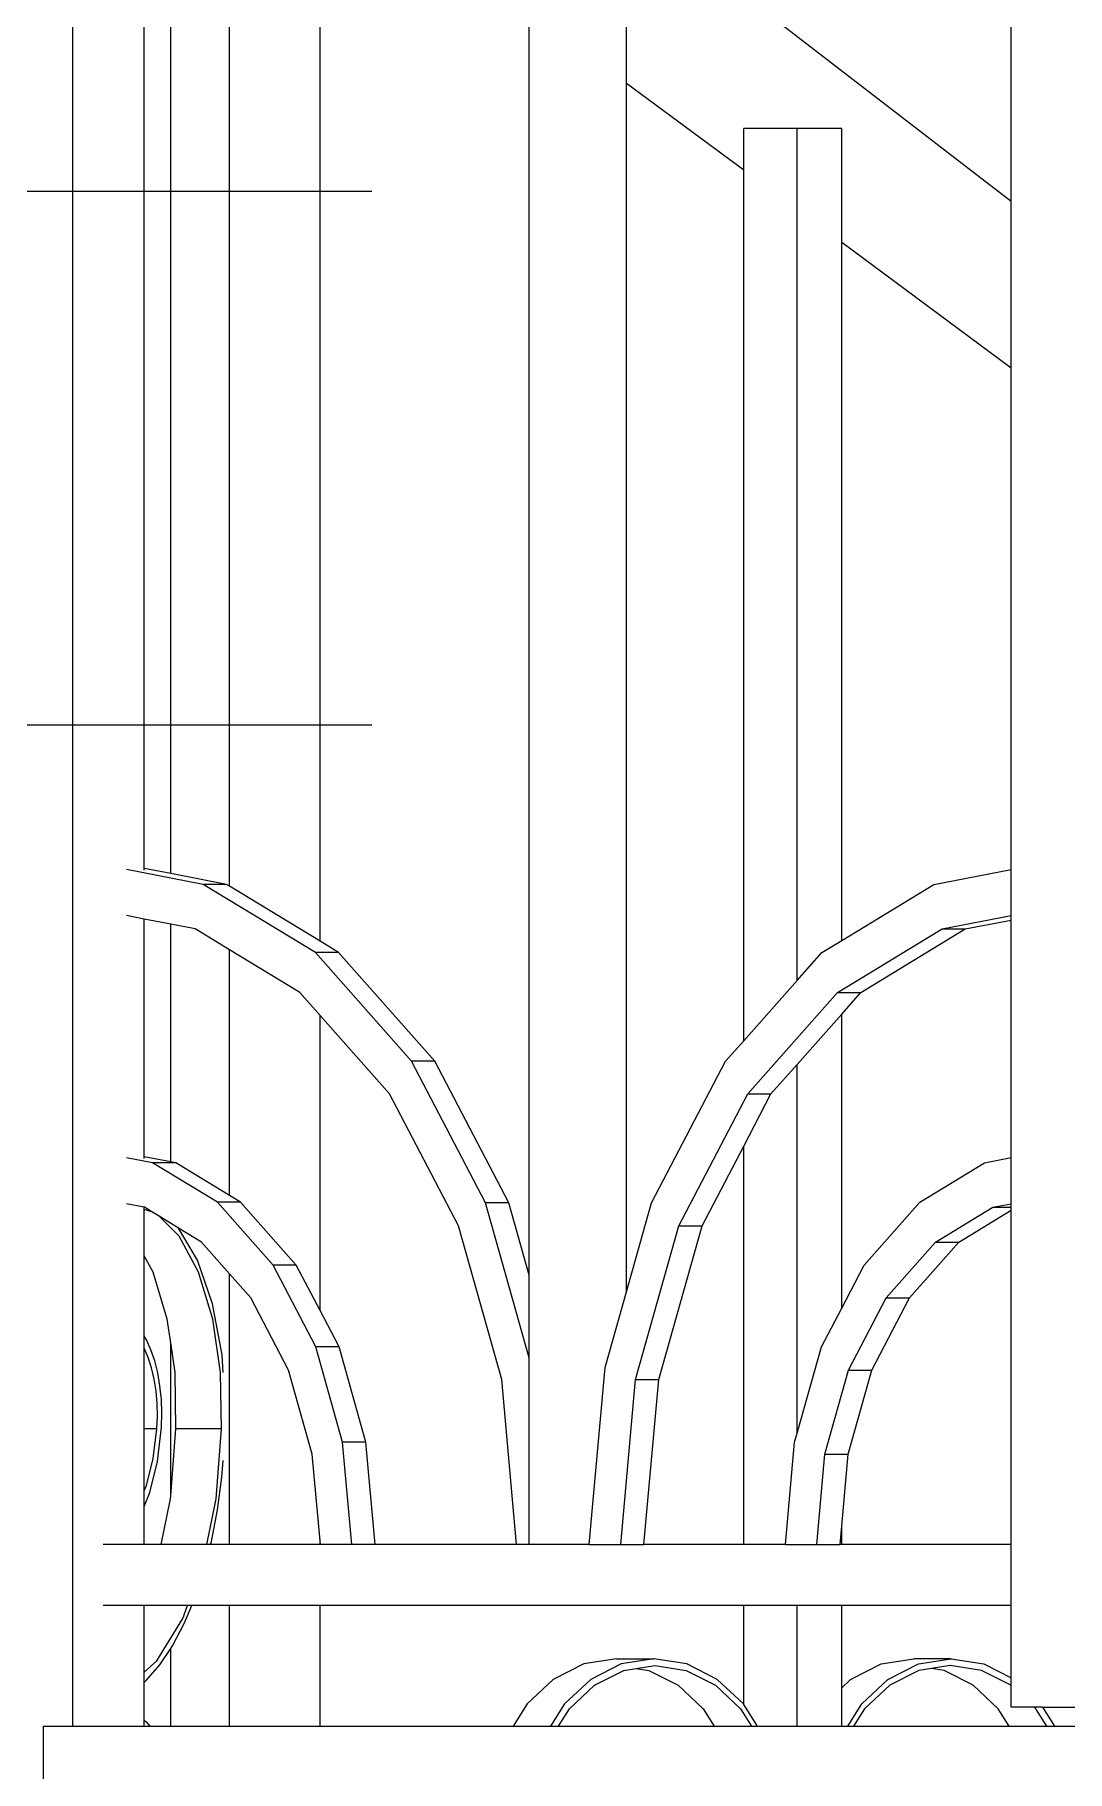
# Model space of a CAD drawing. Header units: millimetres. Extents: x 173236 to 801264, y -94969 to 615039.
# Drawn here: x 549261.9 to 549455.5, y -3038.5 to -2712.9 of the extents above; entities that cross this region are included whole.
import ezdxf

# ---------------------------------------------------------------- set-up
doc = ezdxf.new("R2010")
doc.units = ezdxf.units.MM
doc.header["$MEASUREMENT"] = 0
doc.header["$PDMODE"] = 2
for name, color, linetype in [('VOX-A-ANNO-DIMS', 160, 'Continuous'), ('VOX-A-ELEV-4-FAR', 137, 'Continuous'), ('VOX-A-STAIRS-STEPS', 140, 'Continuous'), ('VOX-A-WALL-PATT', 233, 'Continuous')]:
    doc.layers.add(name, color=color, linetype=linetype)
doc.styles.add('1.5 mm Rotis Annotative', font='', dxfattribs={"height": 1.5})
doc.styles.get('1.5 mm Rotis Annotative').set_extended_font_data('Rotis Sans Serif')
doc.dimstyles.new('1.5 mm Rotis Annotative', dxfattribs={"dimtxt": 1.5, "dimasz": 1, "dimexe": 1.5, "dimexo": 0, "dimgap": 1, "dimtad": 1, "dimdec": 0, "dimrnd": 5, "dimzin": 0, "dimdsep": 46, "dimtxsty": '1.5 mm Rotis Annotative', "dimblk": 'ARCHTICK', "dimcen": 0.09, "dimdle": 1, "dimadec": 0, "dimazin": 0, "dimtfac": 1, "dimtdec": 0, "dimtofl": 0, "dimtmove": 1, "dimatfit": 3, "dimfxl": 2, "dimfxlon": 1, "dimtolj": 1, "dimtzin": 0, "dimarcsym": 0})

# ---------------------------------------------------------------- blocks, each defined once
blk = doc.blocks.new('SS')
at = {"layer": 'VOX-A-WALL-PATT'}
for p, q in [((293198.41, -1796.44), (293198.41, -955.07)), ((293026.63, -1517.27), (293026.63, -1393.99)), ((293185.34, -1639.43), (293185.34, -1412.01)), ((293169.69, -1642.69), (293169.69, -1429.95)), ((293180.48, -1640.37), (293180.48, -1429.95)), ((293153.14, -1652.77), (293153.14, -1472.6)), ((293097.03, -1488.11), (293097.03, -1478.64)), ((293114.85, -1713.88), (293114.85, -1479.61)), ((293072.51, -1481.95), (293026.63, -1517.27)), ((293097.03, -1490.99), (293097.03, -1488.11)), ((293097.03, -1495.66), (293097.03, -1490.99)), ((293097.03, -1495.66), (293075.59, -1511.54)), ((293097.03, -1716.91), (293097.03, -1495.66)), ((293057.65, -1515.93), (293057.65, -1503.99)), ((293057.65, -1503.99), (293065.81, -1503.99)), ((293065.81, -1503.99), (293075.59, -1503.99)), ((293065.81, -1659.93), (293065.81, -1503.99)), ((293075.59, -1511.54), (293075.59, -1503.99)), ((293075.59, -1670.97), (293075.59, -1511.54)), ((293057.65, -1521.89), (293057.65, -1515.93)), ((293026.63, -1519.78), (293026.63, -1517.27)), ((293026.63, -1537.74), (293026.63, -1519.78)), ((293057.65, -1524.82), (293057.65, -1521.89)), ((293057.65, -1524.82), (293026.63, -1547.79)), ((293057.65, -1652.62), (293057.65, -1524.82)), ((293026.63, -1546.23), (293026.63, -1537.74)), ((293026.63, -1547.79), (293026.63, -1546.23)), ((293026.63, -1639.61), (293026.63, -1547.79)), ((293040.77, -1642.34), (293026.63, -1639.61)), ((293026.63, -1648.05), (293026.63, -1639.61)), ((293174.53, -1642.34), (293188.6, -1639.62)), ((293180.48, -1640.37), (293185.34, -1639.43)), ((293185.34, -1639.74), (293185.34, -1639.43)), ((293057.65, -1652.62), (293040.77, -1642.34)), ((293153.14, -1652.77), (293169.69, -1642.69)), ((293154, -1654.84), (293174.53, -1642.34)), ((293169.69, -1642.69), (293170.26, -1642.34)), ((293170.26, -1642.34), (293180.48, -1640.37)), ((293170.26, -1642.34), (293174.53, -1642.34)), ((293039.28, -1650.5), (293026.63, -1648.05)), ((293026.63, -1648.88), (293026.63, -1648.05)), ((293035.02, -1650.5), (293026.63, -1648.88)), ((293026.63, -1692.37), (293026.63, -1648.88)), ((293176.01, -1650.5), (293180.48, -1649.63)), ((293180.48, -1649.63), (293185.34, -1648.69)), ((293180.48, -1693.13), (293180.48, -1649.63)), ((293185.34, -1648.69), (293188.6, -1648.06)), ((293185.34, -1692.19), (293185.34, -1648.69)), ((293054.16, -1662.15), (293035.02, -1650.5)), ((293039.28, -1650.5), (293035.02, -1650.5)), ((293058.42, -1662.15), (293039.28, -1650.5)), ((293061.29, -1654.84), (293057.65, -1652.62)), ((293149.74, -1654.84), (293153.14, -1652.77)), ((293169.69, -1654.34), (293176.01, -1650.5)), ((293065.81, -1659.93), (293061.29, -1654.84)), ((293132.11, -1674.73), (293149.74, -1654.84)), ((293136.37, -1674.73), (293154, -1654.84)), ((293149.74, -1654.84), (293154, -1654.84)), ((293156.87, -1662.15), (293169.69, -1654.34)), ((293169.69, -1699.31), (293169.69, -1654.34)), ((293058.42, -1662.15), (293054.16, -1662.15)), ((293057.65, -1666.09), (293054.16, -1662.15)), ((293074.86, -1680.69), (293058.42, -1662.15)), ((293075.59, -1670.97), (293065.81, -1659.93)), ((293153.14, -1666.36), (293156.87, -1662.15)), ((293057.65, -1719.9), (293057.65, -1666.09)), ((293065.81, -1675.29), (293057.65, -1666.09)), ((293140.43, -1680.69), (293153.14, -1666.36)), ((293153.14, -1720.37), (293153.14, -1666.36)), ((293078.92, -1674.73), (293075.59, -1670.97)), ((293092.45, -1700.64), (293078.92, -1674.73)), ((293118.58, -1700.64), (293132.11, -1674.73)), ((293122.84, -1700.64), (293136.37, -1674.73)), ((293132.11, -1674.73), (293136.37, -1674.73)), ((293065.81, -1742.78), (293065.81, -1675.29)), ((293070.6, -1680.69), (293065.81, -1675.29)), ((293074.86, -1680.69), (293070.6, -1680.69)), ((293075.59, -1690.25), (293070.6, -1680.69)), ((293087.47, -1704.86), (293074.86, -1680.69)), ((293127.82, -1704.86), (293140.43, -1680.69)), ((293075.59, -1763.19), (293075.59, -1690.25)), ((293083.21, -1704.86), (293075.59, -1690.25)), ((293031.48, -1693.31), (293026.63, -1692.37)), ((293026.63, -1700.81), (293026.63, -1692.37)), ((293043.35, -1700.53), (293031.48, -1693.31)), ((293169.69, -1699.31), (293179.55, -1693.31)), ((293171.94, -1700.53), (293183.81, -1693.31)), ((293179.55, -1693.31), (293180.48, -1693.13)), ((293179.55, -1693.31), (293183.81, -1693.31)), ((293180.48, -1693.13), (293185.34, -1692.19)), ((293183.81, -1693.31), (293188.6, -1692.38)), ((293185.34, -1692.5), (293185.34, -1692.19)), ((293053.54, -1712.03), (293043.35, -1700.53)), ((293157.49, -1712.03), (293167.68, -1700.53)), ((293161.75, -1712.03), (293171.94, -1700.53)), ((293167.68, -1700.53), (293169.69, -1699.31)), ((293167.68, -1700.53), (293171.94, -1700.53)), ((293029.99, -1701.46), (293026.63, -1700.81)), ((293026.63, -1701.46), (293026.63, -1700.81)), ((293029.99, -1701.46), (293026.63, -1701.46)), ((293026.63, -1702.01), (293026.63, -1701.46)), ((293036.22, -1707.84), (293026.63, -1702.01)), ((293026.63, -1763.19), (293026.63, -1702.01)), ((293040.48, -1707.84), (293029.99, -1701.46)), ((293097.03, -1716.91), (293092.45, -1700.64)), ((293114.85, -1713.88), (293118.58, -1700.64)), ((293114.85, -1729), (293122.84, -1700.64)), ((293118.58, -1700.64), (293122.84, -1700.64)), ((293178.93, -1706.72), (293182.61, -1703.1)), ((293179.04, -1705.27), (293182.61, -1703.1)), ((293182.61, -1703.1), (293183.93, -1702.29)), ((293183.93, -1702.29), (293185.3, -1701.46)), ((293183.93, -1702.29), (293185.34, -1701.86)), ((293185.3, -1701.46), (293185.34, -1701.45)), ((293185.34, -1701.45), (293188.6, -1700.82)), ((293185.34, -1701.86), (293185.34, -1701.45)), ((293185.34, -1710.32), (293185.34, -1701.86)), ((293091.14, -1732.99), (293083.21, -1704.86)), ((293087.47, -1704.86), (293083.21, -1704.86)), ((293095.4, -1732.99), (293087.47, -1704.86)), ((293119.89, -1732.99), (293127.82, -1704.86)), ((293174.82, -1707.84), (293179.04, -1705.27)), ((293175.37, -1713.36), (293178.93, -1706.72)), ((293175.6, -1711.11), (293179.04, -1705.27)), ((293040.48, -1707.84), (293036.22, -1707.84)), ((293045.22, -1718), (293036.22, -1707.84)), ((293049.48, -1718), (293040.48, -1707.84)), ((293169.69, -1713.62), (293174.82, -1707.84)), ((293057.65, -1719.9), (293053.54, -1712.03)), ((293153.14, -1720.37), (293157.49, -1712.03)), ((293153.93, -1727.02), (293161.75, -1712.03)), ((293157.49, -1712.03), (293161.75, -1712.03)), ((293172.82, -1719.13), (293175.6, -1711.11)), ((293183.71, -1713.36), (293185.34, -1710.32)), ((293185.34, -1725.01), (293185.34, -1710.32)), ((293114.85, -1729), (293114.85, -1713.88)), ((293165.81, -1718), (293169.69, -1713.62)), ((293169.69, -1763.19), (293169.69, -1713.62)), ((293172.77, -1721.91), (293175.37, -1713.36)), ((293181.11, -1721.91), (293183.71, -1713.36)), ((293049.48, -1718), (293045.22, -1718)), ((293052.13, -1731.24), (293045.22, -1718)), ((293056.39, -1731.24), (293049.48, -1718)), ((293100.95, -1730.81), (293097.03, -1716.91)), ((293158.9, -1731.24), (293165.81, -1718)), ((293171.07, -1728.47), (293172.82, -1719.13)), ((293061.36, -1727.02), (293057.65, -1719.9)), ((293149.67, -1727.02), (293153.14, -1720.37)), ((293171.34, -1731.72), (293172.77, -1721.91)), ((293180.48, -1726.24), (293181.11, -1721.91)), ((293184.09, -1727.54), (293184.9, -1725.74)), ((293184.9, -1725.74), (293185.34, -1725.01)), ((293185.33, -1727.25), (293185.34, -1725.01)), ((293065.81, -1742.78), (293061.36, -1727.02)), ((293114.85, -1763.19), (293114.85, -1729)), ((293144.75, -1744.47), (293149.67, -1727.02)), ((293149.01, -1744.47), (293153.93, -1727.02)), ((293149.67, -1727.02), (293153.93, -1727.02)), ((293170.87, -1731.72), (293171.07, -1728.47)), ((293179.68, -1731.72), (293180.48, -1726.24)), ((293180.48, -1754.3), (293180.48, -1726.24)), ((293183.4, -1729.57), (293184.09, -1727.54)), ((293183.99, -1730.83), (293184.6, -1728.94)), ((293184.6, -1728.94), (293185.33, -1727.25)), ((293185.34, -1742.02), (293185.33, -1727.25)), ((293056.39, -1731.24), (293052.13, -1731.24)), ((293056.47, -1746.65), (293052.13, -1731.24)), ((293060.73, -1746.65), (293056.39, -1731.24)), ((293103.85, -1763.19), (293100.95, -1730.81)), ((293154.56, -1746.65), (293158.9, -1731.24)), ((293171.19, -1742.02), (293171.34, -1731.72)), ((293179.53, -1742.02), (293179.68, -1731.72)), ((293182.44, -1734.15), (293182.85, -1731.78)), ((293182.85, -1731.78), (293183.4, -1729.57)), ((293183.51, -1732.9), (293183.99, -1730.83)), ((293093.85, -1763.19), (293091.14, -1732.99)), ((293095.4, -1732.99), (293091.14, -1732.99)), ((293098.11, -1763.19), (293095.4, -1732.99)), ((293117.18, -1763.19), (293119.89, -1732.99)), ((293182.18, -1736.62), (293182.44, -1734.15)), ((293182.96, -1737.38), (293183.16, -1735.1)), ((293183.16, -1735.1), (293183.51, -1732.9)), ((293182.08, -1739.15), (293182.18, -1736.62)), ((293182.9, -1739.7), (293182.96, -1737.38)), ((293182.14, -1741.68), (293182.08, -1739.15)), ((293182.87, -1747.98), (293182.14, -1741.68)), ((293182.99, -1742.02), (293182.9, -1739.7)), ((293066.28, -1744.47), (293065.81, -1742.78)), ((293067.96, -1763.19), (293066.28, -1744.47)), ((293143.07, -1763.19), (293144.75, -1744.47)), ((293144.75, -1744.47), (293149.01, -1744.47)), ((293147.33, -1763.19), (293149.01, -1744.47)), ((293171.19, -1742.02), (293179.53, -1742.02)), ((293172.18, -1754.82), (293171.19, -1742.02)), ((293180.48, -1754.3), (293179.53, -1742.02)), ((293182.99, -1742.02), (293185.34, -1742.02)), ((293183.69, -1747.45), (293182.99, -1742.02)), ((293185.34, -1753.34), (293185.34, -1742.02)), ((293060.73, -1746.65), (293056.47, -1746.65)), ((293057.65, -1759.81), (293056.47, -1746.65)), ((293062.22, -1763.19), (293060.73, -1746.65)), ((293153.14, -1762.52), (293154.56, -1746.65)), ((293171.11, -1750.88), (293170.87, -1747.81)), ((293184.28, -1753.69), (293182.87, -1747.98)), ((293184.93, -1752.37), (293183.69, -1747.45)), ((293171.91, -1756.86), (293171.11, -1750.88)), ((293180.52, -1754.82), (293180.48, -1754.3)), ((293185.34, -1756.2), (293184.28, -1753.69)), ((293185.34, -1753.34), (293184.93, -1752.37)), ((293185.34, -1756.2), (293185.34, -1753.34)), ((293173.02, -1762.61), (293171.91, -1756.86)), ((293173.89, -1763.19), (293172.18, -1754.82)), ((293182.22, -1763.19), (293180.52, -1754.82)), ((293185.34, -1763.19), (293185.34, -1756.2)), ((293057.65, -1763.19), (293057.65, -1759.81)), ((293057.95, -1763.19), (293057.65, -1759.81)), ((293026.63, -1763.19), (293057.65, -1763.19)), ((293026.63, -1774.35), (293026.63, -1763.19)), ((293057.65, -1763.19), (293057.95, -1763.19)), ((293062.22, -1763.19), (293057.95, -1763.19)), ((293067.96, -1763.19), (293062.22, -1763.19)), ((293067.96, -1763.19), (293075.59, -1763.19)), ((293075.59, -1763.19), (293093.85, -1763.19)), ((293098.11, -1763.19), (293093.85, -1763.19)), ((293103.85, -1763.19), (293098.11, -1763.19)), ((293103.85, -1763.19), (293107.26, -1763.19)), ((293107.26, -1763.19), (293114.85, -1763.19)), ((293114.85, -1763.19), (293117.18, -1763.19)), ((293117.18, -1763.19), (293143.07, -1763.19)), ((293143.07, -1763.19), (293147.33, -1763.19)), ((293147.33, -1763.19), (293153.08, -1763.19)), ((293153.08, -1763.19), (293153.14, -1762.52)), ((293153.08, -1763.19), (293153.14, -1763.19)), ((293153.14, -1763.19), (293153.14, -1762.52)), ((293153.14, -1763.19), (293169.69, -1763.19)), ((293169.69, -1763.19), (293173.17, -1763.19)), ((293173.17, -1763.19), (293173.02, -1762.61)), ((293173.17, -1763.19), (293173.89, -1763.19)), ((293173.89, -1763.19), (293182.22, -1763.19)), ((293182.22, -1763.19), (293185.34, -1763.19)), ((293185.34, -1763.19), (293192.82, -1763.19)), ((293026.63, -1774.35), (293057.65, -1774.35)), ((293026.63, -1787.57), (293026.63, -1774.35)), ((293057.65, -1789.4), (293057.65, -1774.35)), ((293057.65, -1774.35), (293065.81, -1774.35)), ((293065.81, -1796.44), (293065.81, -1774.35)), ((293065.81, -1774.35), (293075.59, -1774.35)), ((293075.59, -1792.45), (293075.59, -1774.35)), ((293075.59, -1774.35), (293153.14, -1774.35)), ((293153.14, -1796.44), (293153.14, -1774.35)), ((293153.14, -1774.35), (293169.69, -1774.35)), ((293169.69, -1796.44), (293169.69, -1774.35)), ((293169.69, -1774.35), (293176.61, -1774.35)), ((293177.99, -1777.65), (293176.61, -1774.35)), ((293176.61, -1774.35), (293177.4, -1774.35)), ((293178.28, -1776.75), (293177.4, -1774.35)), ((293177.4, -1774.35), (293185.34, -1774.35)), ((293183, -1784.48), (293178.28, -1776.75)), ((293185.34, -1786.56), (293185.34, -1774.35)), ((293185.34, -1774.35), (293192.82, -1774.35)), ((293180.13, -1781.72), (293177.99, -1777.65)), ((293180.48, -1782.23), (293180.13, -1781.72)), ((293180.48, -1796.44), (293180.48, -1782.23)), ((293182.47, -1785.22), (293180.48, -1782.23)), ((293031.61, -1785.05), (293026.63, -1787.57)), ((293026.71, -1788.95), (293032.06, -1786.24)), ((293037.6, -1784.09), (293031.61, -1785.05)), ((293032.06, -1786.24), (293037.79, -1785.32)), ((293033.56, -1788.95), (293038.9, -1786.24)), ((293037.6, -1784.09), (293044.45, -1784.09)), ((293043.6, -1785.05), (293037.6, -1784.09)), ((293037.79, -1785.32), (293041.21, -1785.87)), ((293038.9, -1786.24), (293041.21, -1785.87)), ((293041.21, -1785.87), (293043.52, -1786.24)), ((293043.52, -1786.24), (293048.86, -1788.95)), ((293049.18, -1787.88), (293043.6, -1785.05)), ((293050.44, -1785.05), (293044.45, -1784.09)), ((293056.03, -1787.88), (293050.44, -1785.05)), ((293080.44, -1787.88), (293086.02, -1785.05)), ((293086.1, -1786.24), (293080.76, -1788.95)), ((293086.02, -1785.05), (293092.02, -1784.09)), ((293091.83, -1785.32), (293086.1, -1786.24)), ((293092.95, -1786.24), (293087.61, -1788.95)), ((293095.25, -1785.87), (293091.83, -1785.32)), ((293092.02, -1784.09), (293098.01, -1785.05)), ((293098.87, -1784.09), (293092.02, -1784.09)), ((293095.25, -1785.87), (293092.95, -1786.24)), ((293097.56, -1786.24), (293095.25, -1785.87)), ((293102.9, -1788.95), (293097.56, -1786.24)), ((293098.01, -1785.05), (293103.6, -1787.88)), ((293098.87, -1784.09), (293104.86, -1785.05)), ((293104.86, -1785.05), (293110.45, -1787.88)), ((293184.97, -1788.1), (293182.47, -1785.22)), ((293185.34, -1786.56), (293183, -1784.48)), ((293026.63, -1789.02), (293026.63, -1787.57)), ((293026.63, -1789.02), (293026.71, -1788.95)), ((293026.63, -1792.95), (293026.63, -1789.02)), ((293028.98, -1793.24), (293033.56, -1788.95)), ((293048.86, -1788.95), (293053.45, -1793.24)), ((293053.98, -1792.37), (293049.18, -1787.88)), ((293057.65, -1789.4), (293056.03, -1787.88)), ((293057.65, -1796.44), (293057.65, -1789.4)), ((293075.64, -1792.37), (293080.44, -1787.88)), ((293080.76, -1788.95), (293076.17, -1793.24)), ((293087.61, -1788.95), (293083.02, -1793.24)), ((293107.49, -1793.24), (293102.9, -1788.95)), ((293103.6, -1787.88), (293108.39, -1792.37)), ((293110.45, -1787.88), (293115.24, -1792.37)), ((293185.34, -1788.41), (293184.97, -1788.1)), ((293185.34, -1788.41), (293185.34, -1786.56)), ((293185.34, -1795.35), (293185.34, -1788.41)), ((293056.54, -1796.44), (293053.98, -1792.37)), ((293073.08, -1796.44), (293075.59, -1792.45)), ((293075.59, -1792.45), (293075.64, -1792.37)), ((293108.39, -1792.37), (293110.95, -1796.44)), ((293115.24, -1792.37), (293117.8, -1796.44)), ((293020.86, -1792.95), (293010.38, -1792.95)), ((293020.86, -1792.95), (293018.67, -1796.44)), ((293020.12, -1796.44), (293022.13, -1793.24)), ((293020.86, -1792.95), (293022.44, -1792.95)), ((293022.13, -1793.24), (293022.44, -1792.95)), ((293022.44, -1792.95), (293026.63, -1792.95)), ((293026.97, -1796.44), (293028.98, -1793.24)), ((293053.45, -1793.24), (293055.46, -1796.44)), ((293076.17, -1793.24), (293074.16, -1796.44)), ((293083.02, -1793.24), (293081.01, -1796.44)), ((293109.5, -1796.44), (293107.49, -1793.24)), ((293184.97, -1795.66), (293184.3, -1796.44)), ((293185.34, -1795.35), (293184.97, -1795.66)), ((293185.34, -1796.44), (293185.34, -1795.35)), ((293018.67, -1796.44), (292995.7, -1796.44)), ((293020.12, -1796.44), (293018.67, -1796.44)), ((293026.97, -1796.44), (293020.12, -1796.44)), ((293055.46, -1796.44), (293026.97, -1796.44)), ((293056.54, -1796.44), (293055.46, -1796.44)), ((293057.65, -1796.44), (293056.54, -1796.44)), ((293065.81, -1796.44), (293057.65, -1796.44)), ((293071.14, -1796.44), (293065.81, -1796.44)), ((293073.08, -1796.44), (293071.14, -1796.44)), ((293074.16, -1796.44), (293073.08, -1796.44)), ((293081.01, -1796.44), (293074.16, -1796.44)), ((293109.5, -1796.44), (293081.01, -1796.44)), ((293110.95, -1796.44), (293109.5, -1796.44)), ((293112.59, -1796.44), (293110.95, -1796.44)), ((293117.8, -1796.44), (293112.59, -1796.44)), ((293153.14, -1796.44), (293117.8, -1796.44)), ((293169.69, -1796.44), (293153.14, -1796.44)), ((293171.01, -1796.44), (293169.69, -1796.44)), ((293180.48, -1796.44), (293171.01, -1796.44)), ((293184.3, -1796.44), (293180.48, -1796.44)), ((293185.34, -1796.44), (293184.3, -1796.44)), ((293198.41, -1796.44), (293185.34, -1796.44)), ((293203.83, -1796.44), (293198.41, -1796.44)), ((293203.83, -1796.44), (293203.83, -1840.96))]:
    blk.add_line(p, q, dxfattribs=at)
blk = doc.blocks.new('_ArchTick')
at = {"color": 0, "linetype": 'ByBlock', "const_width": 0.15}
blk.add_lwpolyline([(-0.5, -0.5), (0.5, 0.5)], dxfattribs=at)
blk = doc.blocks.new('*D661')
at = {"layer": 'Defpoints', "color": 0, "transparency": 16777216}
for p in [(537437.71, -1723.82), (553695.97, -1723.82), (547999.44, -4473.82)]:
    blk.add_point(p, dxfattribs=at)
at = {"layer": 'VOX-A-ANNO-DIMS', "color": 0, "lineweight": -2, "transparency": 16777216}
for p, q in [((537437.71, -4573.82), (537437.71, -1623.82)), ((537637.71, -1723.82), (537287.71, -1723.82)), ((537637.71, -4473.82), (537287.71, -4473.82))]:
    blk.add_line(p, q, dxfattribs=at)
at = {"layer": 'VOX-A-ANNO-DIMS', "color": 0, "lineweight": -2, "transparency": 16777216, "xscale": 100, "yscale": 100, "zscale": 100}
for p, rotation in [((537437.71, -1723.82), 90), ((537437.71, -4473.82), 270)]:
    blk.add_blockref('_ArchTick', p, dxfattribs=dict(at, rotation=rotation))
at = {"layer": 'VOX-A-ANNO-DIMS', "color": 0, "transparency": 16777216, "insert": (537261.51, -3098.82), "char_height": 150, "attachment_point": 5, "rotation": 90, "style": '1.5 mm Rotis Annotative'}
blk.add_mtext('\\A1;2750', dxfattribs=at)
blk = doc.blocks.new('*D665')
at = {"layer": 'Defpoints', "color": 0, "transparency": 16777216}
for p in [(641539.18, 61543.32), (642299.94, 61543.32), (642299.94, 61417.89), (536630.73, -523.82), (560469.09, -523.82), (547516.89, -20473.82)]:
    blk.add_point(p, dxfattribs=at)
at = {"layer": 'VOX-A-ANNO-DIMS', "color": 0, "lineweight": -2, "transparency": 16777216}
for p, q in [((641539.18, 61543.32), (641539.18, 61267.89)), ((642299.94, 61543.32), (642299.94, 61267.89)), ((641439.18, 61417.89), (642399.94, 61417.89)), ((536630.73, -20573.82), (536630.73, -423.82)), ((536830.73, -523.82), (536480.73, -523.82)), ((536830.73, -20473.82), (536480.73, -20473.82))]:
    blk.add_line(p, q, dxfattribs=at)
at = {"layer": 'VOX-A-ANNO-DIMS', "color": 0, "lineweight": -2, "transparency": 16777216, "xscale": 100, "yscale": 100, "zscale": 100}
for p, rotation in [((641539.18, 61417.89), 180), ((536630.73, -523.82), 90), ((536630.73, -20473.82), 270)]:
    blk.add_blockref('_ArchTick', p, dxfattribs=dict(at, rotation=rotation))
blk.add_blockref('_ArchTick', (642299.94, 61417.89), dxfattribs=at)
at = {"layer": 'VOX-A-ANNO-DIMS', "color": 0, "transparency": 16777216, "insert": (641919.56, 61594.09), "char_height": 150, "attachment_point": 5, "style": '1.5 mm Rotis Annotative'}
blk.add_mtext('\\A1;760', dxfattribs=at)
at = {"layer": 'VOX-A-ANNO-DIMS', "color": 0, "transparency": 16777216, "insert": (536454.54, -10498.82), "char_height": 150, "attachment_point": 5, "rotation": 90, "style": '1.5 mm Rotis Annotative'}
blk.add_mtext('\\A1;19950', dxfattribs=at)

msp = doc.modelspace()

# ---------------------------------------------------------------- linework, layer by layer
at = {"layer": 'VOX-A-ELEV-4-FAR'}
for p, q in [((545270.01, -2742.31), (549325.08, -2742.31)), ((545270.01, -2842.31), (549325.08, -2842.31))]:
    msp.add_line(p, q, dxfattribs=at)

# ---------------------------------------------------------------- block references
at = {"layer": 'VOX-A-STAIRS-STEPS', "xscale": -1.024232788984593, "yscale": 1.024232788984593, "zscale": 1.024232788984593}
msp.add_blockref('SS', (849572.41, -1190.1), dxfattribs=at)

# ---------------------------------------------------------------- dimensions: what is measured, and where the dimension line sits
at = {"layer": 'VOX-A-ANNO-DIMS'}
for base, p1, p2, picture, middle in [((536630.73, -523.82), (547516.89, -20473.82), (560469.09, -523.82), '*D665', (536454.54, -10498.82)), ((537437.71, -1723.82), (547999.44, -4473.82), (553695.97, -1723.82), '*D661', (537261.51, -3098.82))]:
    dim = msp.add_linear_dim(base=base, p1=p1, p2=p2, angle=270, dimstyle='1.5 mm Rotis Annotative', dxfattribs=at)
    dim.commit()
    dim.dimension.update_dxf_attribs({"geometry": picture, "text_midpoint": middle})

doc.saveas('drawing.dxf')
